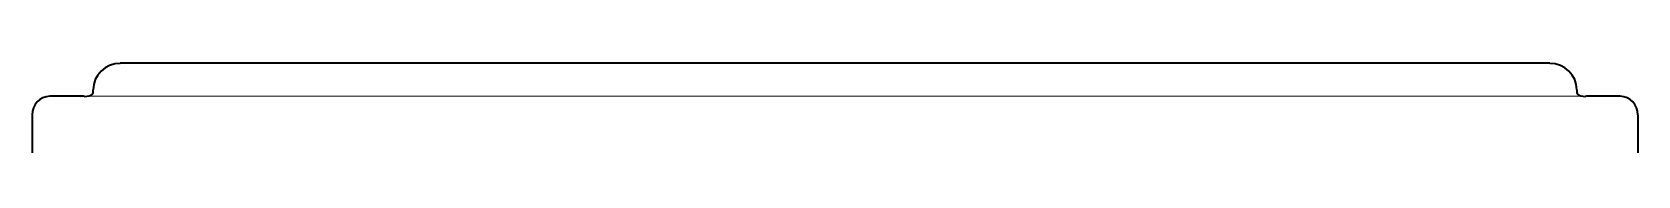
# Model space of a CAD drawing. Extents: x 53 to 4124, y 6244 to 10190.
# Drawn here: x 378.3 to 557.3, y 8327 to 8336.1 of the extents above; entities that cross this region are included whole.
import ezdxf

# ---------------------------------------------------------------- set-up
doc = ezdxf.new("R2010")
doc.units = 0
doc.header["$LTSCALE"] = 5
doc.layers.get('0').update_dxf_attribs({"linetype": 'CONTINUOUS', "lineweight": 0})
doc.layers.add('1', color=7, linetype='CONTINUOUS', true_color=0xffffff)

msp = doc.modelspace()

# ---------------------------------------------------------------- linework, layer by layer
msp.add_line((384.04, 8332.38), (551.47, 8332.38))
at = {"layer": '1', "linetype": 'Continuous', "lineweight": 35}
for p, q in [((547.44, 8336.07), (388.07, 8336.07)), ((384.04, 8332.38), (380.22, 8332.38)), ((555.29, 8332.38), (551.47, 8332.38)), ((378.26, 8330.29), (378.26, 8109.07)), ((557.26, 8330.29), (557.26, 8109.07))]:
    msp.add_line(p, q, dxfattribs=at)
for centre, major_axis, ratio, start_param, end_param in [((388.1, 8333.06), (-2.92, 0.87), 0.983499, 5.005868, 6.567577), ((547.41, 8333.06), (2.92, 0.87), 0.983499, 5.998794, 7.560502), ((384.04, 8332.74), (-1, 0), 0.365276, 1.570796, 2.806932), ((384.97, 8333.09), (0, -0.5), 0.176327, 0.711148, 1.570796), ((550.54, 8333.09), (0, -0.5), 0.176327, 4.712389, 5.572038), ((551.47, 8332.74), (-1, 0), 0.365276, 0.334661, 1.570796), ((380.26, 8330.25), (-0.3, 2.11), 0.938162, 6.149388, 7.702226), ((555.25, 8330.25), (0.3, 2.11), 0.938162, 4.864145, 6.416982)]:
    msp.add_ellipse(centre, major_axis=major_axis, ratio=ratio, start_param=start_param, end_param=end_param, dxfattribs=at)
for points in [[(385.02, 8332.71), (385.02, 8332.69), (385.02, 8332.68), (385, 8332.65), (384.99, 8332.63), (384.98, 8332.62)], [(550.53, 8332.62), (550.52, 8332.63), (550.51, 8332.65), (550.5, 8332.68), (550.49, 8332.69), (550.49, 8332.71)]]:
    msp.add_open_spline(points, degree=3, knots=[0, 0, 0, 0, 0.5, 0.5, 1, 1, 1, 1], dxfattribs=at)

doc.saveas('drawing.dxf')
